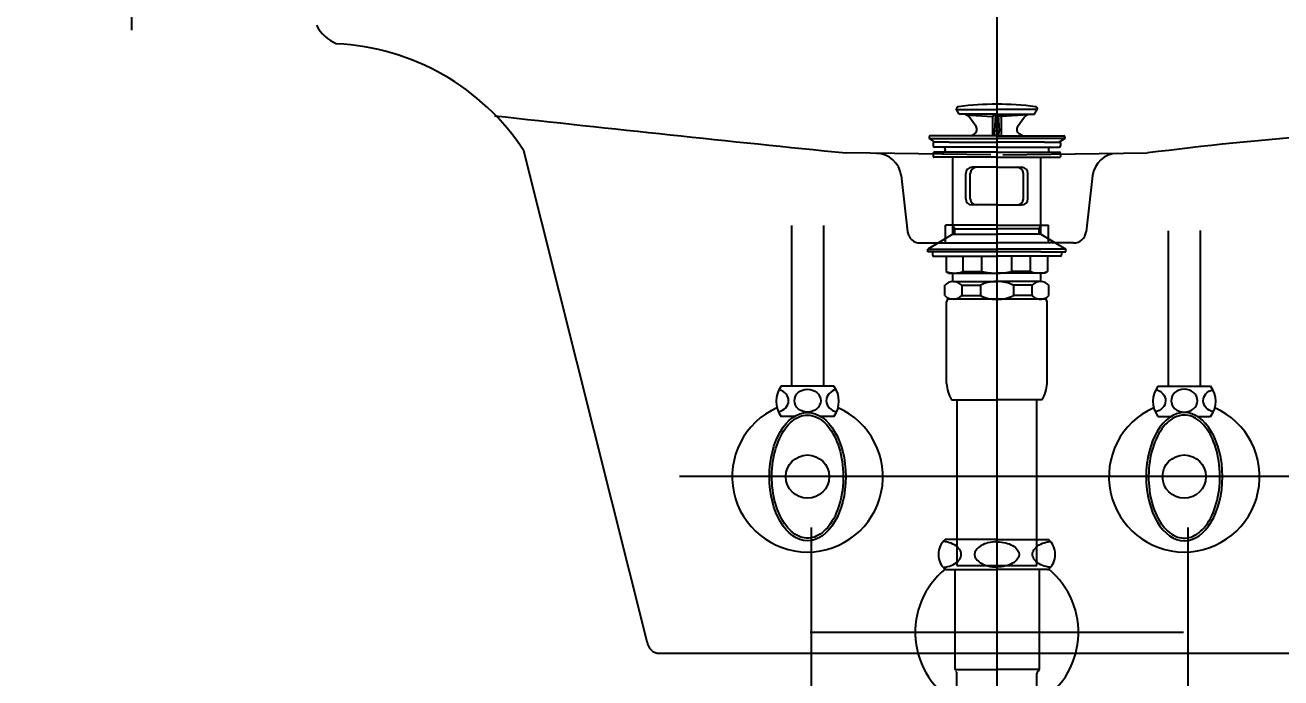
# Model space of a CAD drawing. Header units: millimetres. Extents: x 2397 to 4823, y -353 to 3078.
# Drawn here: x 2891.3 to 3391.3, y 1033.9 to 1293.7 of the extents above; entities that cross this region are included whole.
import ezdxf
from ezdxf.lldxf.tags import DXFTag

# ---------------------------------------------------------------- set-up
doc = ezdxf.new("R2010")
doc.units = ezdxf.units.MM
doc.header["$LTSCALE"] = 0.2
for name, color, linetype in [('1', 2, 'CENTER'), ('2', 2, 'HIDDEN'), ('3', 3, 'Continuous'), ('4', 4, 'Continuous'), ('6', 6, 'Continuous'), ('7', 7, 'Continuous'), ('CENTER', 2, 'CENTER')]:
    doc.layers.add(name, color=color, linetype=linetype)
doc.styles.add('h', font='', dxfattribs={"height": 28})
doc.styles.get('h').set_extended_font_data('Haansoft Batang')
tags = doc.linetypes.add('CENTER', pattern=[50.8, 31.75, -6.35, 6.35, -6.35]).pattern_tags.tags
tags[10:11] = [DXFTag(74, 4), DXFTag(75, 0), DXFTag(340, '0'), DXFTag(46, 1.0), DXFTag(50, 0.0), DXFTag(44, 0.0), DXFTag(45, 0.0)]
tags[8:9] = [DXFTag(74, 4), DXFTag(75, 0), DXFTag(340, '0'), DXFTag(46, 1.0), DXFTag(50, 0.0), DXFTag(44, 0.0), DXFTag(45, 0.0)]
tags[6:7] = [DXFTag(74, 4), DXFTag(75, 0), DXFTag(340, '0'), DXFTag(46, 1.0), DXFTag(50, 0.0), DXFTag(44, 0.0), DXFTag(45, 0.0)]
tags[4:5] = [DXFTag(74, 4), DXFTag(75, 0), DXFTag(340, '0'), DXFTag(46, 1.0), DXFTag(50, 0.0), DXFTag(44, 0.0), DXFTag(45, 0.0)]
tags = doc.linetypes.add('HIDDEN', pattern=[9.525, 6.35, -3.175]).pattern_tags.tags
tags[6:7] = [DXFTag(74, 4), DXFTag(75, 0), DXFTag(340, '0'), DXFTag(46, 1.0), DXFTag(50, 0.0), DXFTag(44, 0.0), DXFTag(45, 0.0)]
tags[4:5] = [DXFTag(74, 4), DXFTag(75, 0), DXFTag(340, '0'), DXFTag(46, 1.0), DXFTag(50, 0.0), DXFTag(44, 0.0), DXFTag(45, 0.0)]
doc.dimstyles.new('AM_ISO', dxfattribs={"dimtxt": 28, "dimasz": 24, "dimexe": 10, "dimexo": 0, "dimgap": 10, "dimtad": 1, "dimdec": 0, "dimdsep": 46, "dimtxsty": 'h', "dimcen": -5, "dimclrd": 256, "dimclre": 256, "dimclrt": 256, "dimadec": 0, "dimazin": 2, "dimtp": 0.1, "dimtm": 0.1, "dimtfac": 0.71, "dimtdec": 0, "dimtmove": 0, "dimatfit": 3, "dimfxl": 0, "dimlwd": -1, "dimlwe": -1, "dimarcsym": 0})
doc.dimstyles.new('AM_ISO$0', dxfattribs={"dimtxt": 28, "dimasz": 24, "dimexe": 10, "dimexo": 0, "dimgap": 10, "dimtad": 1, "dimdec": 0, "dimdsep": 46, "dimtxsty": 'h', "dimcen": -5, "dimclrd": 256, "dimclre": 256, "dimclrt": 256, "dimadec": 0, "dimazin": 2, "dimtp": 0.1, "dimtm": 0.1, "dimtfac": 0.71, "dimtdec": 0, "dimtmove": 0, "dimatfit": 3, "dimfxl": 0, "dimlwd": -1, "dimlwe": -1, "dimarcsym": 0})

# ---------------------------------------------------------------- blocks, each defined once
blk = doc.blocks.new('A$C0AD15609')
at = {"layer": '1', "color": 0}
blk.add_line((148.65, 110.05), (0, 110.05), dxfattribs=at)
at = {"layer": '4', "color": 0}
for p, q in [((58.08, 147.09), (53.78, 147.09)), ((74.33, 147.09), (58.08, 147.09)), ((74.33, 147.09), (90.58, 147.09)), ((90.58, 147.09), (94.87, 147.09)), ((54.18, 135.09), (53.78, 135.09)), ((54.18, 135.09), (74.33, 135.09)), ((57.53, 135.09), (57.53, 95.31)), ((94.48, 135.09), (74.33, 135.09)), ((91.13, 135.09), (91.13, 95.31)), ((94.48, 135.09), (94.87, 135.09)), ((57.53, 95.31), (74.33, 95.31)), ((91.13, 95.31), (74.33, 95.31)), ((58.45, 70.79), (58.45, 93.67)), ((90.2, 70.79), (90.2, 93.67)), ((58.45, 70.79), (53.71, 70.79)), ((74.25, 70.79), (58.45, 70.79)), ((74.25, 70.79), (74.33, 70.79)), ((74.4, 70.79), (74.33, 70.79)), ((74.4, 70.79), (90.2, 70.79)), ((90.2, 70.79), (94.94, 70.79)), ((53.71, 58.79), (58.45, 58.79)), ((58.45, 58.79), (74.25, 58.79)), ((58.45, 58.79), (58.45, 17.71)), ((90.2, 58.79), (74.4, 58.79)), ((90.2, 58.79), (90.2, 17.71)), ((90.2, 58.79), (94.94, 58.79))]:
    blk.add_line(p, q, dxfattribs=at)
for points in [[(60.13, 141.09, 0.155217), (59.54, 142.95, 0.106747), (57.48, 144.84, 0.073043), (54.71, 145.96, 0.028511), (52.98, 146.27, 0.059523)], [(74.33, 146.09, 0.057537), (70.77, 145.68, 0.071219), (68.07, 144.63, 0.106373), (66.04, 142.83, 0.159483)], [(74.33, 146.09, -0.057537), (77.88, 145.68, -0.071219), (80.58, 144.63, -0.106373), (82.61, 142.83, -0.159483)], [(88.52, 141.09, -0.155217), (89.11, 142.95, -0.106747), (91.17, 144.84, -0.073043), (93.94, 145.96, -0.028511), (95.67, 146.27, -0.059523)], [(52.98, 135.91, 0.028511), (54.71, 136.23, 0.073043), (57.48, 137.34, 0.106747), (59.54, 139.24, 0.155217), (60.13, 141.09, 0.155217)], [(66.04, 142.83, 0.32729), (66.04, 139.35, 0.106373), (68.07, 137.56, 0.071219), (70.77, 136.5, 0.057537), (74.33, 136.09, 0.057537)], [(82.61, 142.83, -0.32729), (82.61, 139.35, -0.106373), (80.58, 137.56, -0.071219), (77.88, 136.5, -0.057537), (74.33, 136.09, -0.057537)], [(95.67, 135.91, -0.028511), (93.94, 136.23, -0.073043), (91.17, 137.34, -0.106747), (89.11, 139.24, -0.155217), (88.52, 141.09, -0.155217)], [(58.45, 67.78, 0.049056), (57.4, 68.54, 0.073043), (54.63, 69.66, 0.028511), (52.9, 69.97)], [(60.05, 64.79, 0.155217), (59.46, 66.65, 0.054411), (58.51, 67.72, 0.054411)], [(65.97, 66.53, 0.32729), (65.97, 63.05, 0.106373), (67.99, 61.26, 0.071219), (70.69, 60.2, 0.057537), (74.25, 59.79, 0.057537)], [(74.33, 69.79, 0.05879), (70.69, 69.38, 0.071219), (67.99, 68.33, 0.106373), (65.97, 66.53, 0.159483)], [(74.33, 69.79, -0.05879), (77.96, 69.38, -0.071219), (80.66, 68.33, -0.106373), (82.68, 66.53, -0.159483)], [(82.68, 66.53, -0.32729), (82.68, 63.05, -0.106373), (80.66, 61.26, -0.071219), (77.96, 60.2, -0.057537), (74.4, 59.79, -0.057537)], [(88.6, 64.79, -0.155217), (89.19, 66.65, -0.05495), (90.15, 67.73, -0.05495)], [(90.2, 67.78, -0.049056), (91.25, 68.54, -0.073043), (94.02, 69.66, -0.028511), (95.75, 69.97)], [(52.9, 59.61, 0.028511), (54.63, 59.93, 0.073043), (57.4, 61.04, 0.049056), (58.45, 61.81, 0.049056)], [(58.51, 61.86, 0.054321), (59.46, 62.94, 0.155217), (60.05, 64.79)], [(90.14, 61.86, -0.054539), (89.19, 62.94, -0.155217), (88.6, 64.79)], [(95.75, 59.61, -0.028511), (94.02, 59.93, -0.073043), (91.25, 61.04, -0.049056), (90.2, 61.81, -0.049056)]]:
    blk.add_lwpolyline(points, format="xyb", dxfattribs=at)
for centre, radius, start, end in [((59.08, 141.09), 8, 131.4096, 228.5904), ((89.58, 141.09), 8, 311.4096, 48.5904), ((74.33, 110.09), 32.5, 129.4471, 240.7605), ((74.33, 110.09), 32.5, 299.2395, 50.5529), ((90.13, 95.31), 1, 301.2974, 0), ((57.53, 93.67), 0.925, 0, 58.7026), ((91.13, 93.67), 0.925, 121.2974, 180), ((59, 64.79), 8, 131.4096, 228.5904), ((89.65, 64.79), 8, 311.4096, 48.5904), ((74.33, 15.72), 16, 172.8334, 7.1666), ((74.33, 15.72), 16, 172.8334, 180)]:
    blk.add_arc(centre, radius, start, end, dxfattribs=at)
blk = doc.blocks.new('A$C6F841AA5')
at = {"layer": '6', "color": 0}
for p, q in [((44.65, 130), (44.65, 66)), ((57.35, 130), (57.35, 66)), ((194.65, 127.88), (194.65, 66)), ((207.35, 127.9), (207.35, 66)), ((57.35, 66), (40.5, 66)), ((61.5, 66), (57.35, 66)), ((190.5, 66), (194.65, 66)), ((194.65, 66), (211.5, 66)), ((45.86, 54), (40.5, 54)), ((61.5, 54), (56.14, 54)), ((190.5, 54), (195.86, 54)), ((206.14, 54), (211.5, 54))]:
    blk.add_line(p, q, dxfattribs=at)
for centre in [(51, 30), (201, 30)]:
    blk.add_circle(centre, 8.62, dxfattribs=at)
for centre, radius, start, end in [((48.5, 60), 10, 143.1301, 216.8699), ((53.5, 60), 10, 323.1301, 36.8699), ((198.5, 60), 10, 143.1301, 216.8699), ((203.5, 60), 10, 323.1301, 36.8699), ((51, 30), 30, 113.9173, 66.0827), ((201, 30), 30, 113.9173, 66.0827)]:
    blk.add_arc(centre, radius, start, end, dxfattribs=at)
for centre, major_axis, start_param, end_param in [((38.23, 60.23), (-5.23, 0), 1.800504, 4.443058), ((63.68, 60.23), (5.23, 0), 1.824119, 4.49897)]:
    blk.add_ellipse(centre, major_axis=major_axis, ratio=0.866391, start_param=start_param, end_param=end_param, dxfattribs=at)
for centre, major_axis, ratio in [((51, 60.23), (5.23, 0), 0.866391), ((51, 30), (0, 25.5), 0.596529)]:
    blk.add_ellipse(centre, major_axis=major_axis, ratio=ratio, dxfattribs=at)
at = {"layer": '6', "color": 0, "extrusion": (0, 0, -1)}
for centre, major_axis, start_param, end_param in [((188.32, 60.23), (-5.23, 0), 1.824119, 4.49897), ((213.77, 60.23), (5.23, 0), 1.800504, 4.443058)]:
    blk.add_ellipse(centre, major_axis=major_axis, ratio=0.866391, start_param=start_param, end_param=end_param, dxfattribs=at)
for centre, major_axis, ratio in [((201, 60.23), (-5.23, 0), 0.866391), ((201, 30), (0, 25.5), 0.596529)]:
    blk.add_ellipse(centre, major_axis=major_axis, ratio=ratio, dxfattribs=at)
at = {"layer": '6', "color": 0}
for points in [[(51, 54.5), (48.92, 54.5), (46.82, 53.69), (42.92, 50.45), (41.15, 48.01), (38.43, 41.98), (37.47, 38.4), (36.62, 30.88), (36.72, 26.95), (37.96, 19.6), (39.09, 16.17), (42.1, 10.58), (43.98, 8.43), (47.98, 5.78), (50.09, 5.28), (54.24, 5.89), (56.33, 7.01), (60.08, 10.84), (61.73, 13.54), (64.14, 19.97), (64.9, 23.67), (65.37, 31.29), (65.06, 35.19), (63.46, 42.33), (62.16, 45.57), (58.89, 50.67), (56.93, 52.53), (53.61, 54.19), (52.3, 54.5), (51, 54.5)], [(201, 54.5), (203.08, 54.5), (205.18, 53.69), (209.08, 50.45), (210.85, 48.01), (213.57, 41.98), (214.53, 38.4), (215.38, 30.88), (215.28, 26.95), (214.04, 19.6), (212.91, 16.17), (209.9, 10.58), (208.02, 8.43), (204.02, 5.78), (201.91, 5.28), (197.76, 5.89), (195.67, 7.01), (191.92, 10.84), (190.27, 13.54), (187.86, 19.97), (187.1, 23.67), (186.63, 31.29), (186.94, 35.19), (188.54, 42.33), (189.84, 45.57), (193.11, 50.67), (195.07, 52.53), (198.39, 54.19), (199.7, 54.5), (201, 54.5)]]:
    blk.add_open_spline(points, degree=3, knots=[0, 0, 0, 0, 0.46111, 0.46111, 0.922219, 0.922219, 1.383329, 1.383329, 1.844439, 1.844439, 2.305549, 2.305549, 2.766658, 2.766658, 3.227768, 3.227768, 3.688878, 3.688878, 4.149988, 4.149988, 4.611097, 4.611097, 5.072207, 5.072207, 5.533317, 5.533317, 5.994427, 5.994427, 6.283185, 6.283185, 6.283185, 6.283185], dxfattribs=at)
at = {"layer": 'CENTER', "color": 0, "linetype": 'CENTER', "ltscale": 2}
blk.add_line((252, 30), (0, 30), dxfattribs=at)
blk = doc.blocks.new('*D16')
at = {"layer": '3', "color": 0}
for p, q in [((3204.27, 1093.8), (3204.27, 810.58)), ((3354.27, 1093.8), (3354.27, 810.58)), ((3330.27, 820.58), (3228.27, 820.58))]:
    blk.add_line(p, q, dxfattribs=at)
for points in [[(3228.27, 824.58), (3228.27, 816.58), (3204.27, 820.58)], [(3330.27, 824.58), (3330.27, 816.58), (3354.27, 820.58)]]:
    blk.add_solid(points, dxfattribs=at)
at = {"layer": 'Defpoints', "color": 0}
for p in [(3204.27, 1093.8), (3354.27, 1093.8), (3204.27, 820.58)]:
    blk.add_point(p, dxfattribs=at)
at = {"layer": '3', "color": 0, "insert": (3279.27, 844.58), "char_height": 28, "attachment_point": 5, "style": 'h'}
blk.add_mtext('150', dxfattribs=at)
blk = doc.blocks.new('*D17')
at = {"layer": '3', "color": 0}
for p, q in [((2933.65, 1417.68), (2933.65, 1508.34)), ((2933.65, 1393.68), (2943.65, 1393.68)), ((2933.65, 1339.68), (2933.65, 1393.68)), ((3384.27, 1339.68), (2923.65, 1339.68)), ((2933.65, 1315.68), (2933.65, 1291.68))]:
    blk.add_line(p, q, dxfattribs=at)
for points in [[(2929.65, 1417.68), (2937.65, 1417.68), (2933.65, 1393.68)], [(2929.65, 1315.68), (2937.65, 1315.68), (2933.65, 1339.68)]]:
    blk.add_solid(points, dxfattribs=at)
at = {"layer": 'Defpoints', "color": 0}
for p in [(2933.65, 1393.68), (2933.65, 1393.68), (3384.27, 1339.68)]:
    blk.add_point(p, dxfattribs=at)
at = {"layer": '3', "color": 0, "insert": (2909.65, 1475.01), "char_height": 28, "attachment_point": 5, "rotation": 90, "style": 'h'}
blk.add_mtext('54', dxfattribs=at)
blk = doc.blocks.new('*D22')
at = {"linetype": 'ByBlock'}
for p, q in [((2945.04, 1393.68), (3651.76, 1393.68)), ((3641.76, 1369.68), (3641.76, 1067.68)), ((3143.91, 1043.68), (3651.76, 1043.68))]:
    blk.add_line(p, q, dxfattribs=at)
for points in [[(3637.76, 1369.68), (3645.76, 1369.68), (3641.76, 1393.68)], [(3637.76, 1067.68), (3645.76, 1067.68), (3641.76, 1043.68)]]:
    blk.add_solid(points)
at = {"layer": 'Defpoints', "color": 0}
for p in [(2945.04, 1393.68, 0.16), (3143.91, 1043.68, 0.16), (3641.76, 1043.68)]:
    blk.add_point(p, dxfattribs=at)
at = {"insert": (3617.76, 1211.26), "char_height": 28, "attachment_point": 5, "rotation": 90, "style": 'h'}
blk.add_mtext('350', dxfattribs=at)

msp = doc.modelspace()

# ---------------------------------------------------------------- linework, layer by layer
msp.add_line((3138.93, 1048.26, 0.16), (3089.88, 1243.68, 0.16))
for centre, radius, start, end in [((3021.56, 1301.08, 0.16), 16.12, 207.3635, 247.1301), ((3010.9, 1191.9, 0.16), 94.44, 33.2491, 87.3332), ((3143.91, 1048.68, 0.16), 5, 184.8038, 270)]:
    msp.add_arc(centre, radius, start, end)
at = {"layer": '1', "color": 0}
msp.add_line((3278.18, 1410.25, 0.16), (3278.18, 632, 0.16), dxfattribs=at)
at = {"layer": '2', "color": 0}
for p, q in [((3275.78, 1242.01, 0.16), (3218.17, 1242.79, 0.16)), ((3280.57, 1242.01, 0.16), (3338.19, 1242.79, 0.16)), ((3240.04, 1233.79, 0.16), (3242.66, 1211.42, 0.16)), ((3316.31, 1233.79, 0.16), (3313.69, 1211.42, 0.16)), ((3278.18, 1214, 0.16), (3257.68, 1214, 0.16)), ((3257.68, 1207, 0.16), (3257.68, 1214, 0.16)), ((3278.18, 1214, 0.16), (3298.68, 1214, 0.16)), ((3298.68, 1207, 0.16), (3298.68, 1214, 0.16)), ((3247.63, 1207, 0.16), (3257.68, 1207, 0.16)), ((3257.68, 1207, 0.16), (3278.18, 1207, 0.16)), ((3298.68, 1207, 0.16), (3278.18, 1207, 0.16)), ((3308.73, 1207, 0.16), (3298.68, 1207, 0.16))]:
    msp.add_line(p, q, dxfattribs=at)
for centre, radius, start, end in [((4654.6, 15465.37, 0.16), 14294.93, 263.668747, 264.232876), ((3529.54, -275.57, 0.16), 1530.37, 92.05752, 97.18292), ((3230.11, 1232.63, 0.16), 10, 6.6755, 89.2256), ((3326.25, 1232.63, 0.16), 10, 90.7744, 173.3245), ((3247.63, 1212, 0.16), 5, 186.6755, 270), ((3308.73, 1212, 0.16), 5, 270, 353.3245)]:
    msp.add_arc(centre, radius, start, end, dxfattribs=at)
at = {"layer": '3', "color": 0}
for p, q in [((3263.18, 1258.19, 0.16), (3261.95, 1260.32, 0.16)), ((3262.06, 1260.12, 0.16), (3278.18, 1260.12, 0.16)), ((3294.29, 1260.12, 0.16), (3278.18, 1260.12, 0.16)), ((3293.18, 1258.19, 0.16), (3294.41, 1260.32, 0.16)), ((3278.18, 1258.19, 0.16), (3263.18, 1258.19, 0.16)), ((3265.69, 1258.01, 0.16), (3276.43, 1257.31, 0.16)), ((3269.9, 1253.31, 0.16), (3267.18, 1257.17, 0.16)), ((3278.18, 1258.19, 0.16), (3276.43, 1257.31, 0.16)), ((3276.43, 1257.31, 0.16), (3276.43, 1249.59, 0.16)), ((3277.66, 1257.93, 0.16), (3277.23, 1251.52, 0.16)), ((3278.18, 1258.19, 0.16), (3293.18, 1258.19, 0.16)), ((3278.18, 1258.19, 0.16), (3279.93, 1257.31, 0.16)), ((3278.69, 1257.93, 0.16), (3279.13, 1251.52, 0.16)), ((3290.66, 1258.01, 0.16), (3279.93, 1257.31, 0.16)), ((3279.93, 1257.31, 0.16), (3279.93, 1249.59, 0.16)), ((3286.45, 1253.31, 0.16), (3289.17, 1257.17, 0.16)), ((3267.82, 1249.59, 0.16), (3269.27, 1250.43, 0.16)), ((3277.43, 1249.59, 0.16), (3277.23, 1251.55, 0.16)), ((3277.23, 1251.55, 0.16), (3278.18, 1251.55, 0.16)), ((3279.13, 1251.55, 0.16), (3278.18, 1251.55, 0.16)), ((3278.92, 1249.59, 0.16), (3279.13, 1251.55, 0.16)), ((3288.53, 1249.59, 0.16), (3287.09, 1250.43, 0.16)), ((3251.18, 1249.19, 0.16), (3251.18, 1248.59, 0.16)), ((3251.18, 1248.59, 0.16), (3278.18, 1248.59, 0.16)), ((3251.18, 1248.59, 0.16), (3253.32, 1247.09, 0.16)), ((3260.88, 1249.59, 0.16), (3251.58, 1249.59, 0.16)), ((3252.88, 1246.89, 0.16), (3252.88, 1245.59, 0.16)), ((3259.18, 1247.09, 0.16), (3253.08, 1247.09, 0.16)), ((3278.18, 1245.09, 0.16), (3253.38, 1245.09, 0.16)), ((3259.18, 1247.09, 0.16), (3278.18, 1247.09, 0.16)), ((3278.18, 1249.59, 0.16), (3260.88, 1249.59, 0.16)), ((3278.18, 1249.59, 0.16), (3295.48, 1249.59, 0.16)), ((3305.18, 1248.59, 0.16), (3278.18, 1248.59, 0.16)), ((3297.18, 1247.09, 0.16), (3278.18, 1247.09, 0.16)), ((3278.18, 1245.09, 0.16), (3302.98, 1245.09, 0.16)), ((3295.48, 1249.59, 0.16), (3304.78, 1249.59, 0.16)), ((3297.18, 1247.09, 0.16), (3303.28, 1247.09, 0.16)), ((3305.18, 1248.59, 0.16), (3303.03, 1247.09, 0.16)), ((3303.48, 1246.89, 0.16), (3303.48, 1245.59, 0.16)), ((3305.18, 1249.19, 0.16), (3305.18, 1248.59, 0.16)), ((3252.88, 1242.59, 0.16), (3252.88, 1241.29, 0.16)), ((3278.18, 1241.09, 0.16), (3253.08, 1241.09, 0.16)), ((3278.18, 1243.09, 0.16), (3253.38, 1243.09, 0.16)), ((3260.68, 1210.5, 0.16), (3260.68, 1241.09, 0.16)), ((3278.18, 1243.09, 0.16), (3302.98, 1243.09, 0.16)), ((3278.18, 1241.09, 0.16), (3303.28, 1241.09, 0.16)), ((3295.68, 1210.5, 0.16), (3295.68, 1241.09, 0.16)), ((3303.48, 1242.59, 0.16), (3303.48, 1241.29, 0.16)), ((3278.18, 1237.09, 0.16), (3268.3, 1237.09, 0.16)), ((3278.18, 1237.09, 0.16), (3288.05, 1237.09, 0.16)), ((3265.8, 1224.59, 0.16), (3265.8, 1234.59, 0.16)), ((3267.57, 1224.59, 0.16), (3267.57, 1234.59, 0.16)), ((3288.78, 1224.59, 0.16), (3288.78, 1234.59, 0.16)), ((3290.55, 1224.59, 0.16), (3290.55, 1234.59, 0.16)), ((3278.18, 1222.09, 0.16), (3268.3, 1222.09, 0.16)), ((3278.18, 1222.09, 0.16), (3288.05, 1222.09, 0.16)), ((3260.68, 1210.5, 0.16), (3250.68, 1204.5, 0.16)), ((3261.38, 1212.59, 0.16), (3260.68, 1213.8, 0.16)), ((3260.68, 1212.59, 0.16), (3278.18, 1212.59, 0.16)), ((3260.68, 1210.5, 0.16), (3278.18, 1210.5, 0.16)), ((3261.38, 1210.5, 0.16), (3261.38, 1212.59, 0.16)), ((3295.68, 1212.59, 0.16), (3278.18, 1212.59, 0.16)), ((3295.68, 1210.5, 0.16), (3278.18, 1210.5, 0.16)), ((3294.98, 1212.59, 0.16), (3295.68, 1213.8, 0.16)), ((3294.98, 1210.5, 0.16), (3294.98, 1212.59, 0.16)), ((3295.68, 1210.5, 0.16), (3305.68, 1204.5, 0.16)), ((3250.68, 1204.5, 0.16), (3278.18, 1204.5, 0.16)), ((3250.68, 1203.5, 0.16), (3250.68, 1204.5, 0.16)), ((3260.68, 1203.5, 0.16), (3250.68, 1203.5, 0.16)), ((3252.49, 1203.5, 0.16), (3252.49, 1202.2, 0.16)), ((3252.99, 1201.7, 0.16), (3257.99, 1201.7, 0.16)), ((3257.99, 1201.7, 0.16), (3278.18, 1201.7, 0.16)), ((3257.99, 1201.7, 0.16), (3257.99, 1195.58, 0.16)), ((3295.68, 1203.5, 0.16), (3260.68, 1203.5, 0.16)), ((3264.76, 1195.58, 0.16), (3264.76, 1201.7, 0.16)), ((3272.16, 1195.58, 0.16), (3272.16, 1201.7, 0.16)), ((3305.68, 1204.5, 0.16), (3278.18, 1204.5, 0.16)), ((3298.37, 1201.7, 0.16), (3278.18, 1201.7, 0.16)), ((3284.19, 1195.58, 0.16), (3284.19, 1201.7, 0.16)), ((3291.59, 1195.58, 0.16), (3291.59, 1201.7, 0.16)), ((3295.68, 1203.5, 0.16), (3305.68, 1203.5, 0.16)), ((3298.37, 1201.7, 0.16), (3298.37, 1195.58, 0.16)), ((3303.37, 1201.7, 0.16), (3298.37, 1201.7, 0.16)), ((3303.87, 1203.5, 0.16), (3303.87, 1202.2, 0.16)), ((3305.68, 1203.5, 0.16), (3305.68, 1204.5, 0.16)), ((3258.99, 1195, 0.16), (3257.99, 1195.58, 0.16)), ((3258.99, 1195, 0.16), (3260.39, 1195, 0.16)), ((3260.39, 1195, 0.16), (3278.18, 1195, 0.16)), ((3260.68, 1191.59, 0.16), (3260.68, 1195, 0.16)), ((3264.76, 1195.58, 0.16), (3272.16, 1195.58, 0.16)), ((3295.97, 1195, 0.16), (3278.18, 1195, 0.16)), ((3291.59, 1195.58, 0.16), (3284.19, 1195.58, 0.16)), ((3295.68, 1191.59, 0.16), (3295.68, 1195, 0.16)), ((3297.37, 1195, 0.16), (3295.97, 1195, 0.16)), ((3297.37, 1195, 0.16), (3298.37, 1195.58, 0.16)), ((3257.43, 1186.04, 0.16), (3257.43, 1190.15, 0.16)), ((3260.82, 1191.59, 0.16), (3277.93, 1191.59, 0.16)), ((3264.21, 1190.15, 0.16), (3271.61, 1190.15, 0.16)), ((3264.21, 1190.15, 0.16), (3264.21, 1186.04, 0.16)), ((3271.61, 1190.15, 0.16), (3271.61, 1186.04, 0.16)), ((3295.53, 1191.59, 0.16), (3278.42, 1191.59, 0.16)), ((3284.75, 1190.15, 0.16), (3284.75, 1186.04, 0.16)), ((3292.15, 1190.15, 0.16), (3284.75, 1190.15, 0.16)), ((3292.15, 1190.15, 0.16), (3292.15, 1186.04, 0.16)), ((3298.92, 1186.04, 0.16), (3298.92, 1190.15, 0.16)), ((3264.21, 1186.04, 0.16), (3271.61, 1186.04, 0.16)), ((3292.15, 1186.04, 0.16), (3284.75, 1186.04, 0.16)), ((3258.18, 1150.99, 0.16), (3258.18, 1183.59, 0.16)), ((3278.18, 1184.59, 0.16), (3259.18, 1184.59, 0.16)), ((3295.53, 1184.59, 0.16), (3278.18, 1184.59, 0.16)), ((3294.98, 1184.59, 0.16), (3295.53, 1184.59, 0.16)), ((3295.53, 1184.59, 0.16), (3295.93, 1184.59, 0.16)), ((3297.18, 1184.59, 0.16), (3295.68, 1184.59, 0.16)), ((3298.18, 1150.99, 0.16), (3298.18, 1183.59, 0.16)), ((3298.18, 1178.23, 0.16), (3298.18, 1183.59, 0.16)), ((3260.18, 1144.59, 0.16), (3278.18, 1144.59, 0.16)), ((3262.3, 1144.59, 0.16), (3262.3, 1078.59, 0.16)), ((3296.18, 1144.59, 0.16), (3278.18, 1144.59, 0.16)), ((3294.05, 1078.59, 0.16), (3294.05, 1144.59, 0.16)), ((3262.3, 1078.59, 0.16), (3294.05, 1078.59, 0.16))]:
    msp.add_line(p, q, dxfattribs=at)
for centre, radius, start, end in [((3263.03, 1260.12, 0.16), 1.1, 97.3204, 169.4262), ((3278.18, 1142.19, 0.16), 120, 90, 97.3204), ((3278.18, 1142.19, 0.16), 120, 82.6796, 90), ((3293.33, 1260.12, 0.16), 1.1, 10.5738, 82.6796), ((3265.55, 1256.01, 0.16), 2, 35.2023, 86.2618), ((3290.8, 1256.01, 0.16), 2, 93.7382, 144.7977), ((3268.27, 1252.16, 0.16), 2, 300, 35.2023), ((3288.09, 1252.16, 0.16), 2, 144.7977, 240), ((3251.58, 1249.19, 0.16), 0.4, 90, 180), ((3253.08, 1246.89, 0.16), 0.2, 90, 180), ((3253.38, 1245.59, 0.16), 0.5, 180, 270), ((3256.68, 1244.09, 0.16), 1, 270, 90), ((3299.68, 1244.09, 0.16), 1, 90, 270), ((3302.98, 1245.59, 0.16), 0.5, 270, 0), ((3303.28, 1246.89, 0.16), 0.2, 0, 90), ((3304.78, 1249.19, 0.16), 0.4, 0, 90), ((3253.38, 1242.59, 0.16), 0.5, 90, 180), ((3253.08, 1241.29, 0.16), 0.2, 180, 270), ((3302.98, 1242.59, 0.16), 0.5, 0, 90), ((3303.28, 1241.29, 0.16), 0.2, 270, 0), ((3268.3, 1234.59, 0.16), 2.5, 90, 180), ((3270.07, 1234.59, 0.16), 2.5, 90, 180), ((3286.28, 1234.59, 0.16), 2.5, 0, 90), ((3288.05, 1234.59, 0.16), 2.5, 0, 90), ((3268.3, 1224.59, 0.16), 2.5, 180, 270), ((3270.07, 1224.59, 0.16), 2.5, 180, 270), ((3286.28, 1224.59, 0.16), 2.5, 270, 0), ((3288.05, 1224.59, 0.16), 2.5, 270, 0), ((3252.99, 1202.2, 0.16), 0.5, 180, 270), ((3303.37, 1202.2, 0.16), 0.5, 270, 0), ((3261.37, 1205.18, 0.16), 10.18, 250.5679, 289.4321), ((3277.99, 1224.45, 0.16), 29.46, 258.5956, 270.3737), ((3278.37, 1224.45, 0.16), 29.46, 269.6263, 281.4044), ((3294.98, 1205.18, 0.16), 10.18, 250.5679, 289.4321), ((3260.82, 1186.88, 0.16), 4.7, 43.9409, 136.0591), ((3277.71, 1177.99, 0.16), 13.61, 89.0643, 116.6472), ((3278.64, 1177.99, 0.16), 13.61, 63.3528, 90.9357), ((3295.53, 1186.88, 0.16), 4.7, 43.9409, 136.0591), ((3260.82, 1189.3, 0.16), 4.7, 223.9409, 316.0591), ((3277.71, 1198.2, 0.16), 13.61, 243.3528, 270.9357), ((3278.64, 1198.2, 0.16), 13.61, 269.0643, 296.6472), ((3295.53, 1189.3, 0.16), 4.7, 223.9409, 316.0591), ((3259.18, 1183.59, 0.16), 1, 90, 180), ((3297.18, 1183.59, 0.16), 1, 0, 90), ((3271.17, 1151.54, 0.16), 13, 182.42, 212.3), ((3285.19, 1151.54, 0.16), 13, 327.7, 357.58)]:
    msp.add_arc(centre, radius, start, end, dxfattribs=at)
at = {"layer": '7', "color": 0, "extrusion": (0, 1, 0)}
for p, q in [((3278.18, 1239.84, -14.03), (3278.18, 1239.84, 445.97)), ((3278.18, 1239.84, 445.97), (3278.18, 1239.84, -14.03)), ((3278.18, 1239.84, -14.03), (3278.18, 1239.84, 445.97)), ((3278.18, 1239.84, 445.97), (3278.18, 1239.84, -14.03)), ((3278.18, 1239.84, 20.16), (3278.18, 1239.84, 0.16)), ((3278.18, 1239.84, 20.16), (3278.18, 1239.84, 0.16)), ((3278.18, 1239.84, 20.16), (3278.18, 1239.84, 0.16)), ((3278.18, 1239.84, 20.16), (3278.18, 1239.84, 0.16)), ((3278.18, 1239.84, -14.03), (3278.18, 1239.84, -14.03)), ((3278.18, 1239.84, -14.03), (3278.18, 1239.84, -14.03)), ((3278.18, 1239.84, -14.03), (3278.18, 1239.84, -14.03)), ((3278.18, 1239.84, -14.03), (3278.18, 1239.84, -14.03)), ((3278.18, 1239.84, 0.16), (3278.18, 1239.84, -14.03)), ((3278.18, 1239.84, 0.16), (3278.18, 1239.84, -14.03)), ((3278.18, 1239.84, 0.16), (3278.18, 1239.84, -14.03)), ((3278.18, 1239.84, 0.16), (3278.18, 1239.84, -14.03)), ((3278.18, 1239.84, 445.97), (3278.18, 1239.84, 445.97)), ((3278.18, 1239.84, 445.97), (3278.18, 1239.84, 445.97)), ((3278.18, 1239.84, 445.97), (3278.18, 1239.84, 445.97)), ((3278.18, 1239.84, 445.97), (3278.18, 1239.84, 445.97)), ((3278.18, 1239.84, 410.66), (3278.18, 1239.84, 445.97)), ((3278.18, 1239.84, 410.66), (3278.18, 1239.84, 445.97))]:
    msp.add_line(p, q, dxfattribs=at)
at = {"layer": '7', "color": 0}
for points, knots in [([(3278.18, 1239.84, 381.49), (3278.18, 1239.84, 320.17), (3278.18, 1239.84, 258.84), (3278.18, 1239.84, 138.4), (3278.18, 1239.84, 79.27), (3278.18, 1239.84, 20.16)], [0, 0, 0, 0, 0.509144, 0.509144, 1, 1, 1, 1]), ([(3278.18, 1239.84, 381.49), (3278.18, 1239.84, 320.17), (3278.18, 1239.84, 258.84), (3278.18, 1239.84, 138.4), (3278.18, 1239.84, 79.27), (3278.18, 1239.84, 20.16)], [0, 0, 0, 0, 0.509144, 0.509144, 1, 1, 1, 1]), ([(3278.18, 1239.84, 381.49), (3278.18, 1239.84, 320.17), (3278.18, 1239.84, 258.84), (3278.18, 1239.84, 138.4), (3278.18, 1239.84, 79.27), (3278.18, 1239.84, 20.16)], [0, 0, 0, 0, 0.509144, 0.509144, 1, 1, 1, 1]), ([(3278.18, 1239.84, 381.49), (3278.18, 1239.84, 320.17), (3278.18, 1239.84, 258.84), (3278.18, 1239.84, 138.4), (3278.18, 1239.84, 79.27), (3278.18, 1239.84, 20.16)], [0, 0, 0, 0, 0.509144, 0.509144, 1, 1, 1, 1]), ([(3278.18, 1239.84, 410.66), (3278.18, 1239.84, 410.66), (3278.18, 1239.84, 410.76), (3278.18, 1239.84, 411.14), (3278.18, 1239.84, 411.4), (3278.18, 1239.84, 411.72)], [0, 0, 0, 0, 0.535587, 0.535587, 1, 1, 1, 1]), ([(3278.18, 1239.84, 410.66), (3278.18, 1239.84, 410.66), (3278.18, 1239.84, 410.76), (3278.18, 1239.84, 411.14), (3278.18, 1239.84, 411.4), (3278.18, 1239.84, 411.72)], [0, 0, 0, 0, 0.535587, 0.535587, 1, 1, 1, 1]), ([(3278.18, 1239.84, 410.66), (3278.18, 1239.84, 410.66), (3278.18, 1239.84, 410.76), (3278.18, 1239.84, 411.14), (3278.18, 1239.84, 411.4), (3278.18, 1239.84, 411.72)], [0, 0, 0, 0, 0.535587, 0.535587, 1, 1, 1, 1]), ([(3278.18, 1239.84, 410.66), (3278.18, 1239.84, 410.66), (3278.18, 1239.84, 410.76), (3278.18, 1239.84, 411.14), (3278.18, 1239.84, 411.4), (3278.18, 1239.84, 411.72)], [0, 0, 0, 0, 0.535587, 0.535587, 1, 1, 1, 1]), ([(3278.18, 1239.84, 381.49), (3278.18, 1239.84, 385.49), (3278.18, 1239.84, 389.48), (3278.18, 1239.84, 396.8), (3278.18, 1239.84, 400.19), (3278.18, 1239.84, 405.78), (3278.18, 1239.84, 408.02), (3278.18, 1239.84, 411.01), (3278.18, 1239.84, 411.76), (3278.18, 1239.84, 411.72)], [0, 0, 0, 0, 0.25, 0.25, 0.5, 0.5, 0.75, 0.75, 1, 1, 1, 1]), ([(3278.18, 1239.84, 381.49), (3278.18, 1239.84, 385.49), (3278.18, 1239.84, 389.48), (3278.18, 1239.84, 396.8), (3278.18, 1239.84, 400.19), (3278.18, 1239.84, 405.78), (3278.18, 1239.84, 408.02), (3278.18, 1239.84, 411.01), (3278.18, 1239.84, 411.76), (3278.18, 1239.84, 411.72)], [0, 0, 0, 0, 0.25, 0.25, 0.5, 0.5, 0.75, 0.75, 1, 1, 1, 1]), ([(3278.18, 1239.84, 381.49), (3278.18, 1239.84, 385.49), (3278.18, 1239.84, 389.48), (3278.18, 1239.84, 396.8), (3278.18, 1239.84, 400.19), (3278.18, 1239.84, 405.78), (3278.18, 1239.84, 408.02), (3278.18, 1239.84, 411.01), (3278.18, 1239.84, 411.76), (3278.18, 1239.84, 411.72)], [0, 0, 0, 0, 0.25, 0.25, 0.5, 0.5, 0.75, 0.75, 1, 1, 1, 1]), ([(3278.18, 1239.84, 381.49), (3278.18, 1239.84, 385.49), (3278.18, 1239.84, 389.48), (3278.18, 1239.84, 396.8), (3278.18, 1239.84, 400.19), (3278.18, 1239.84, 405.78), (3278.18, 1239.84, 408.02), (3278.18, 1239.84, 411.01), (3278.18, 1239.84, 411.76), (3278.18, 1239.84, 411.72)], [0, 0, 0, 0, 0.25, 0.25, 0.5, 0.5, 0.75, 0.75, 1, 1, 1, 1])]:
    msp.add_open_spline(points, degree=3, knots=knots, dxfattribs=at)
for points, degree in [([(3278.18, 1239.84, 0.16), (3278.18, 1239.84, 0.16)], 1), ([(3278.18, 1239.84, 0.16), (3278.18, 1239.84, 0.16)], 1), ([(3278.18, 1239.84, 0.16), (3278.18, 1239.84, 0.16)], 1), ([(3278.18, 1239.84, 0.16), (3278.18, 1239.84, 0.16)], 1), ([(3278.18, 1239.84, -14.03), (3278.18, 1239.84, -9.3), (3278.18, 1239.84, -4.57), (3278.18, 1239.84, 0.16)], 3), ([(3278.18, 1239.84, -14.03), (3278.18, 1239.84, -9.3), (3278.18, 1239.84, -4.57), (3278.18, 1239.84, 0.16)], 3), ([(3278.18, 1239.84, -14.03), (3278.18, 1239.84, -9.3), (3278.18, 1239.84, -4.57), (3278.18, 1239.84, 0.16)], 3), ([(3278.18, 1239.84, -14.03), (3278.18, 1239.84, -9.3), (3278.18, 1239.84, -4.57), (3278.18, 1239.84, 0.16)], 3)]:
    msp.add_open_spline(points, degree=degree, dxfattribs=at)

# ---------------------------------------------------------------- block references
for name, p in [('A$C6F841AA5', (3151.8, 1083.98, 0.16)), ('A$C0AD15609', (3203.85, 941.94, 0.16))]:
    msp.add_blockref(name, p)

# ---------------------------------------------------------------- dimensions: what is measured, and where the dimension line sits
dim = msp.add_linear_dim(base=(3641.76, 1043.68), p1=(2945.04, 1393.68, 0.16), p2=(3143.91, 1043.68, 0.16), angle=90, dimstyle='AM_ISO$0')
dim.commit()
dim.dimension.update_dxf_attribs({"geometry": '*D22', "text_midpoint": (3641.76, 1211.26), "dimtype": 160})
at = {"layer": '3', "color": 0}
dim = msp.add_linear_dim(base=(2933.65, 1393.68, 0.16), p1=(3384.27, 1339.68, 0.16), p2=(2933.65, 1393.68, 0.16), angle=90, dimstyle='AM_ISO', override={"dimtxt": 40, "dimtxsty": 'h', "dimclrd": 0, "dimclre": 0, "dimclrt": 0}, dxfattribs=at)
dim.commit()
dim.dimension.update_dxf_attribs({"geometry": '*D17', "text_midpoint": (2909.65, 1475.01, 0.16)})
dim = msp.add_linear_dim(base=(3204.27, 820.58, 0.16), p1=(3354.27, 1093.8, 0.16), p2=(3204.27, 1093.8, 0.16), dimstyle='AM_ISO', override={"dimtxt": 40, "dimtxsty": 'h', "dimclrd": 0, "dimclre": 0, "dimclrt": 0}, dxfattribs=at)
dim.commit()
dim.dimension.update_dxf_attribs({"geometry": '*D16', "text_midpoint": (3279.27, 844.58, 0.16)})

doc.saveas('drawing.dxf')
